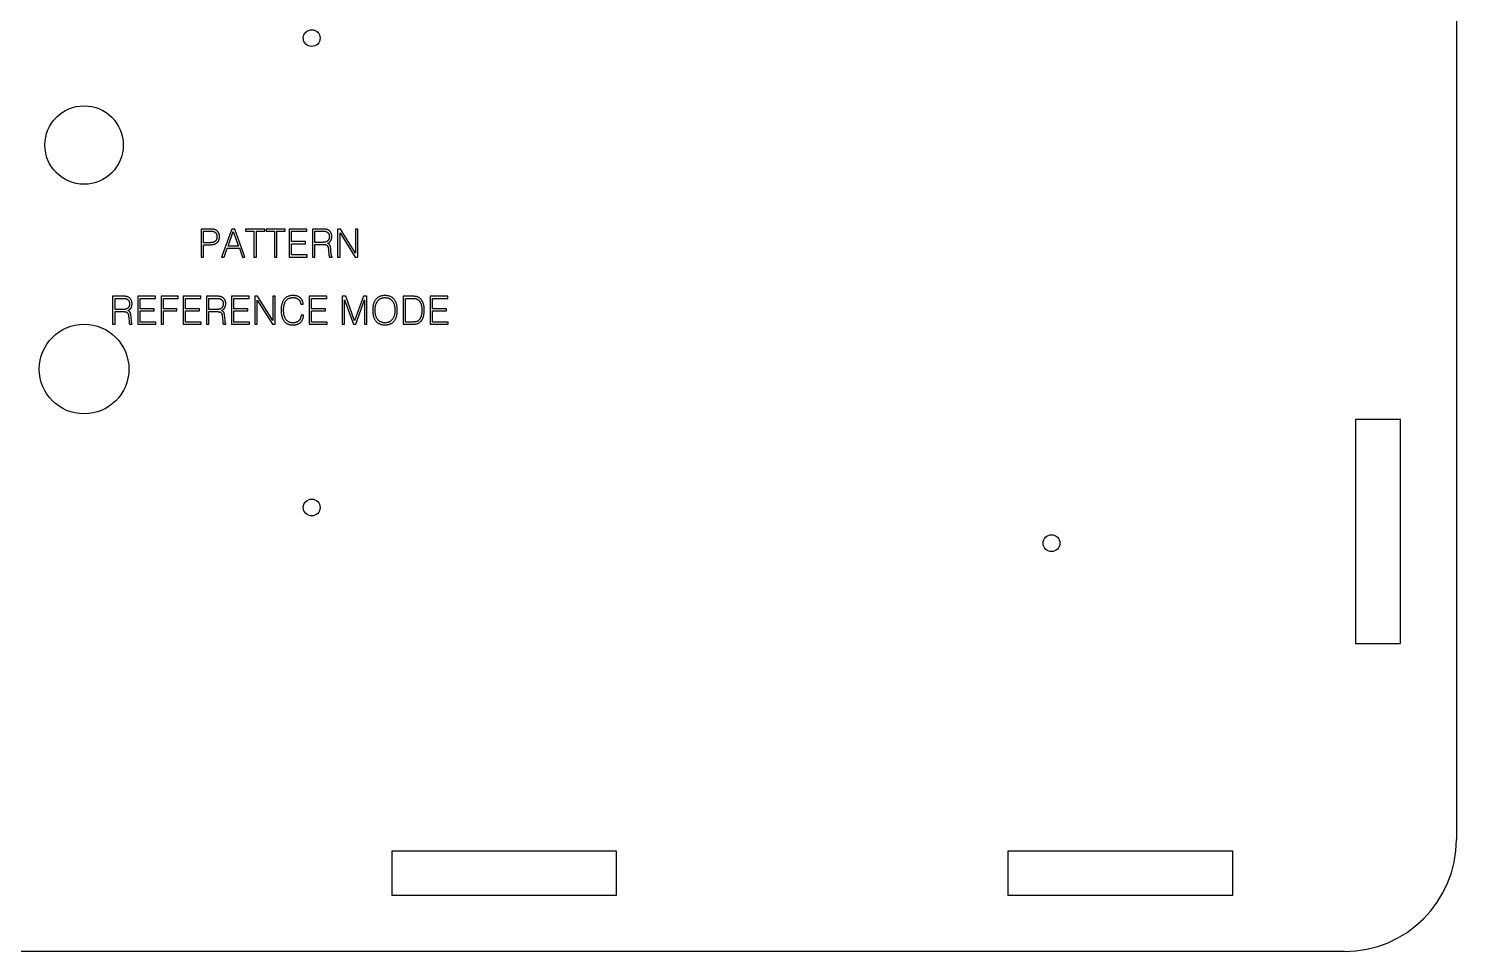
# Model space of a CAD drawing. Header units: millimetres. Extents: x 166 to 666, y 174 to 359.
# Drawn here: x 538.4 to 665.9, y 174.2 to 256.6 of the extents above; entities that cross this region are included whole.
import ezdxf

# ---------------------------------------------------------------- set-up
doc = ezdxf.new("R2010")
doc.units = ezdxf.units.MM

msp = doc.modelspace()

# ---------------------------------------------------------------- linework, layer by layer
at = {"color": 7, "linetype": 'Continuous', "lineweight": 25}
for p, q in [((665.87, 349.18), (665.87, 184.18)), ((554.66, 238.68), (553.82, 238.68)), ((553.82, 238.68), (553.82, 236.18)), ((554.04, 238.49), (554.66, 238.49)), ((554.04, 237.46), (554.04, 238.49)), ((556.56, 238.68), (555.65, 236.18)), ((556.22, 237.14), (556.69, 238.45)), ((556.82, 238.68), (556.56, 238.68)), ((556.69, 238.45), (557.15, 237.14)), ((557.73, 236.18), (556.82, 238.68)), ((559.51, 238.68), (557.78, 238.68)), ((557.78, 238.68), (557.78, 238.49)), ((557.78, 238.49), (558.53, 238.49)), ((558.53, 238.49), (558.53, 236.18)), ((558.75, 236.18), (558.75, 238.49)), ((558.75, 238.49), (559.51, 238.49)), ((559.51, 238.49), (559.51, 238.68)), ((561.33, 238.68), (559.61, 238.68)), ((559.61, 238.68), (559.61, 238.49)), ((559.61, 238.49), (560.36, 238.49)), ((560.36, 238.49), (560.36, 236.18)), ((560.58, 236.18), (560.58, 238.49)), ((560.58, 238.49), (561.33, 238.49)), ((561.33, 238.49), (561.33, 238.68)), ((563.25, 238.68), (561.68, 238.68)), ((561.68, 238.68), (561.68, 236.18)), ((561.89, 237.56), (561.89, 238.49)), ((561.89, 238.49), (563.25, 238.49)), ((563.25, 238.49), (563.25, 238.68)), ((564.56, 238.68), (563.76, 238.68)), ((563.76, 238.68), (563.76, 236.18)), ((563.98, 238.49), (564.61, 238.49)), ((563.98, 237.49), (563.98, 238.49)), ((566.25, 238.68), (566, 238.68)), ((566, 238.68), (566, 236.18)), ((567.61, 236.53), (566.25, 238.68)), ((567.82, 238.68), (567.61, 238.68)), ((567.61, 238.68), (567.61, 236.53)), ((567.82, 236.18), (567.82, 238.68)), ((554.56, 237.46), (554.04, 237.46)), ((554.04, 236.18), (554.04, 237.28)), ((554.04, 237.28), (554.55, 237.28)), ((557.15, 237.14), (556.22, 237.14)), ((563.13, 237.56), (561.89, 237.56)), ((561.89, 236.37), (561.89, 237.37)), ((561.89, 237.37), (563.13, 237.37)), ((563.13, 237.37), (563.13, 237.56)), ((564.62, 237.49), (563.98, 237.49)), ((563.98, 236.18), (563.98, 237.31)), ((563.98, 237.31), (564.69, 237.31)), ((566.22, 236.18), (566.22, 238.34)), ((566.22, 238.34), (567.58, 236.18)), ((553.82, 236.18), (554.04, 236.18)), ((555.65, 236.18), (555.88, 236.18)), ((555.88, 236.18), (556.15, 236.96)), ((556.15, 236.96), (557.23, 236.96)), ((557.23, 236.96), (557.5, 236.18)), ((557.5, 236.18), (557.73, 236.18)), ((558.53, 236.18), (558.75, 236.18)), ((560.36, 236.18), (560.58, 236.18)), ((561.68, 236.18), (563.29, 236.18)), ((563.29, 236.37), (561.89, 236.37)), ((563.29, 236.18), (563.29, 236.37)), ((563.76, 236.18), (563.98, 236.18)), ((565.19, 236.77), (565.21, 236.44)), ((565.27, 236.18), (565.5, 236.18)), ((565.43, 236.45), (565.4, 236.82)), ((565.5, 236.18), (565.5, 236.22)), ((566, 236.18), (566.22, 236.18)), ((567.58, 236.18), (567.82, 236.18)), ((546.73, 232.68), (545.92, 232.68)), ((545.92, 232.68), (545.92, 230.18)), ((546.14, 232.49), (546.77, 232.49)), ((546.14, 231.49), (546.14, 232.49)), ((549.74, 232.68), (548.17, 232.68)), ((548.17, 232.68), (548.17, 230.18)), ((548.38, 231.56), (548.38, 232.49)), ((548.38, 232.49), (549.74, 232.49)), ((549.74, 232.49), (549.74, 232.68)), ((551.77, 232.68), (550.25, 232.68)), ((550.25, 232.68), (550.25, 230.18)), ((550.47, 231.56), (550.47, 232.49)), ((550.47, 232.49), (551.77, 232.49)), ((551.77, 232.49), (551.77, 232.68)), ((553.78, 232.68), (552.2, 232.68)), ((552.2, 232.68), (552.2, 230.18)), ((552.42, 231.56), (552.42, 232.49)), ((552.42, 232.49), (553.78, 232.49)), ((553.78, 232.49), (553.78, 232.68)), ((555.09, 232.68), (554.29, 232.68)), ((554.29, 232.68), (554.29, 230.18)), ((554.51, 232.49), (555.14, 232.49)), ((554.51, 231.49), (554.51, 232.49)), ((558.11, 232.68), (556.53, 232.68)), ((556.53, 232.68), (556.53, 230.18)), ((556.75, 231.56), (556.75, 232.49)), ((556.75, 232.49), (558.11, 232.49)), ((558.11, 232.49), (558.11, 232.68)), ((558.86, 232.68), (558.61, 232.68)), ((558.61, 232.68), (558.61, 230.18)), ((558.83, 230.18), (558.83, 232.34)), ((558.83, 232.34), (560.19, 230.18)), ((560.22, 230.53), (558.86, 232.68)), ((560.44, 232.68), (560.22, 232.68)), ((560.22, 232.68), (560.22, 230.53)), ((560.44, 230.18), (560.44, 232.68)), ((565.03, 232.68), (563.45, 232.68)), ((563.45, 232.68), (563.45, 230.18)), ((563.67, 231.56), (563.67, 232.49)), ((563.67, 232.49), (565.03, 232.49)), ((565.03, 232.49), (565.03, 232.68)), ((566.72, 232.68), (566.4, 232.68)), ((566.4, 232.68), (566.4, 230.18)), ((566.62, 230.18), (566.62, 232.37)), ((566.62, 232.37), (567.41, 230.18)), ((567.51, 230.48), (566.72, 232.68)), ((568.3, 232.68), (567.51, 230.48)), ((567.62, 230.18), (568.39, 232.37)), ((568.61, 232.68), (568.3, 232.68)), ((568.39, 232.37), (568.39, 230.18)), ((568.61, 230.18), (568.61, 232.68)), ((571.85, 232.68), (571.85, 230.18)), ((572.58, 232.68), (571.85, 232.68)), ((572.07, 232.49), (572.51, 232.49)), ((572.07, 230.37), (572.07, 232.49)), ((575.83, 232.68), (574.26, 232.68)), ((574.26, 232.68), (574.26, 230.18)), ((574.47, 231.56), (574.47, 232.49)), ((574.47, 232.49), (575.83, 232.49)), ((575.83, 232.49), (575.83, 232.68)), ((546.79, 231.49), (546.14, 231.49)), ((546.14, 230.18), (546.14, 231.31)), ((546.14, 231.31), (546.85, 231.31)), ((547.35, 230.77), (547.38, 230.44)), ((547.59, 230.45), (547.56, 230.82)), ((549.62, 231.56), (548.38, 231.56)), ((548.38, 230.37), (548.38, 231.37)), ((548.38, 231.37), (549.62, 231.37)), ((549.62, 231.37), (549.62, 231.56)), ((551.65, 231.56), (550.47, 231.56)), ((550.47, 230.18), (550.47, 231.37)), ((550.47, 231.37), (551.65, 231.37)), ((551.65, 231.37), (551.65, 231.56)), ((553.66, 231.56), (552.42, 231.56)), ((552.42, 230.37), (552.42, 231.37)), ((552.42, 231.37), (553.66, 231.37)), ((553.66, 231.37), (553.66, 231.56)), ((555.15, 231.49), (554.51, 231.49)), ((554.51, 230.18), (554.51, 231.31)), ((554.51, 231.31), (555.22, 231.31)), ((555.72, 230.77), (555.74, 230.44)), ((555.96, 230.45), (555.93, 230.82)), ((557.99, 231.56), (556.75, 231.56)), ((556.75, 230.37), (556.75, 231.37)), ((556.75, 231.37), (557.99, 231.37)), ((557.99, 231.37), (557.99, 231.56)), ((562.72, 231.96), (562.94, 231.96)), ((562.97, 231), (562.75, 231)), ((564.91, 231.56), (563.67, 231.56)), ((563.67, 230.37), (563.67, 231.37)), ((563.67, 231.37), (564.91, 231.37)), ((564.91, 231.37), (564.91, 231.56)), ((575.71, 231.56), (574.47, 231.56)), ((574.47, 230.37), (574.47, 231.37)), ((574.47, 231.37), (575.71, 231.37)), ((575.71, 231.37), (575.71, 231.56)), ((545.92, 230.18), (546.14, 230.18)), ((547.43, 230.18), (547.67, 230.18)), ((547.67, 230.18), (547.67, 230.22)), ((548.17, 230.18), (549.78, 230.18)), ((549.78, 230.37), (548.38, 230.37)), ((549.78, 230.18), (549.78, 230.37)), ((550.25, 230.18), (550.47, 230.18)), ((552.2, 230.18), (553.82, 230.18)), ((553.82, 230.37), (552.42, 230.37)), ((553.82, 230.18), (553.82, 230.37)), ((554.29, 230.18), (554.51, 230.18)), ((555.8, 230.18), (556.03, 230.18)), ((556.03, 230.18), (556.03, 230.22)), ((556.53, 230.18), (558.15, 230.18)), ((558.15, 230.37), (556.75, 230.37)), ((558.15, 230.18), (558.15, 230.37)), ((558.61, 230.18), (558.83, 230.18)), ((560.19, 230.18), (560.44, 230.18)), ((563.45, 230.18), (565.07, 230.18)), ((565.07, 230.37), (563.67, 230.37)), ((565.07, 230.18), (565.07, 230.37)), ((566.4, 230.18), (566.62, 230.18)), ((567.41, 230.18), (567.62, 230.18)), ((568.39, 230.18), (568.61, 230.18)), ((571.85, 230.18), (572.51, 230.18)), ((572.54, 230.37), (572.07, 230.37)), ((574.26, 230.18), (575.87, 230.18)), ((575.87, 230.37), (574.47, 230.37)), ((575.87, 230.18), (575.87, 230.37)), ((660.87, 221.68), (656.87, 221.68)), ((656.87, 221.68), (656.87, 201.68)), ((660.87, 201.68), (660.87, 221.68)), ((656.87, 201.68), (660.87, 201.68)), ((570.87, 183.18), (590.87, 183.18)), ((570.87, 179.18), (570.87, 183.18)), ((590.87, 183.18), (590.87, 179.18)), ((625.87, 183.18), (645.87, 183.18)), ((625.87, 179.18), (625.87, 183.18)), ((645.87, 183.18), (645.87, 179.18)), ((590.87, 179.18), (570.87, 179.18)), ((645.87, 179.18), (625.87, 179.18)), ((655.87, 174.18), (175.87, 174.18))]:
    msp.add_line(p, q, dxfattribs=at)
for centre, radius in [((563.69, 255.73), 0.75), ((543.37, 246.18), 3.5), ((543.37, 226.18), 4), ((563.69, 213.82), 0.75), ((629.73, 210.64), 0.75)]:
    msp.add_circle(centre, radius, dxfattribs=at)
msp.add_arc((655.87, 184.18), 10, 270, 0, dxfattribs=at)
for points, knots in [([(555.45, 237.99), (555.45, 238.01), (555.45, 238.07), (555.44, 238.15), (555.43, 238.22), (555.4, 238.29), (555.38, 238.35), (555.34, 238.41), (555.3, 238.46), (555.26, 238.51), (555.2, 238.55), (555.14, 238.59), (555.08, 238.62), (555.01, 238.64), (554.93, 238.66), (554.85, 238.67), (554.76, 238.68), (554.69, 238.68), (554.66, 238.68)], [0, 0, 0, 0, 0.070174, 0.1358, 0.198057, 0.257247, 0.314465, 0.369336, 0.423456, 0.478034, 0.532736, 0.589527, 0.648566, 0.710901, 0.776723, 0.846513, 0.920714, 1, 1, 1, 1]), ([(554.66, 238.49), (554.68, 238.49), (554.73, 238.49), (554.79, 238.49), (554.85, 238.48), (554.91, 238.46), (554.96, 238.45), (555.01, 238.43), (555.05, 238.4), (555.09, 238.37), (555.13, 238.34), (555.15, 238.3), (555.18, 238.26), (555.2, 238.21), (555.22, 238.16), (555.23, 238.11), (555.23, 238.05), (555.23, 238.01), (555.23, 237.99)], [0, 0, 0, 0, 0.079413, 0.15453, 0.224551, 0.290572, 0.352802, 0.411422, 0.468124, 0.523037, 0.577174, 0.630942, 0.686379, 0.742751, 0.802124, 0.864074, 0.930209, 1, 1, 1, 1]), ([(564.91, 238.67), (564.88, 238.68), (564.83, 238.68), (564.74, 238.68), (564.66, 238.68), (564.59, 238.68), (564.56, 238.68)], [0, 0, 0, 0, 0.2303331, 0.47347, 0.7295341, 1, 1, 1, 1]), ([(564.61, 238.49), (564.64, 238.49), (564.68, 238.49), (564.75, 238.49), (564.82, 238.49), (564.86, 238.48), (564.88, 238.48)], [0, 0, 0, 0, 0.273905, 0.532987, 0.773793, 1, 1, 1, 1]), ([(564.88, 238.48), (564.9, 238.48), (564.94, 238.47), (564.99, 238.46), (565.04, 238.43), (565.07, 238.41), (565.08, 238.4)], [0, 0, 0, 0, 0.260721, 0.510781, 0.756741, 1, 1, 1, 1]), ([(565.19, 238.58), (565.17, 238.6), (565.13, 238.62), (565.06, 238.64), (564.98, 238.66), (564.93, 238.67), (564.91, 238.67)], [0, 0, 0, 0, 0.244304, 0.491302, 0.742305, 1, 1, 1, 1]), ([(565.08, 238.4), (565.1, 238.39), (565.13, 238.37), (565.16, 238.33), (565.19, 238.29), (565.22, 238.24), (565.24, 238.19), (565.25, 238.14), (565.26, 238.08), (565.26, 238.03), (565.27, 238.01)], [0, 0, 0, 0, 0.120821, 0.23863, 0.356248, 0.47429, 0.597187, 0.724363, 0.857806, 1, 1, 1, 1]), ([(565.48, 238.02), (565.48, 238.05), (565.48, 238.11), (565.47, 238.2), (565.44, 238.28), (565.41, 238.35), (565.37, 238.42), (565.32, 238.48), (565.26, 238.54), (565.21, 238.57), (565.19, 238.58)], [0, 0, 0, 0, 0.140589, 0.272118, 0.397995, 0.518626, 0.636531, 0.754823, 0.874877, 1, 1, 1, 1]), ([(554.55, 237.28), (554.59, 237.28), (554.66, 237.28), (554.76, 237.29), (554.86, 237.3), (554.95, 237.32), (555.03, 237.34), (555.1, 237.37), (555.17, 237.41), (555.23, 237.45), (555.28, 237.5), (555.33, 237.55), (555.37, 237.61), (555.4, 237.67), (555.42, 237.74), (555.44, 237.82), (555.45, 237.9), (555.45, 237.96), (555.45, 237.99)], [0, 0, 0, 0, 0.083036, 0.160934, 0.233971, 0.302477, 0.367223, 0.428108, 0.485964, 0.541467, 0.59538, 0.648534, 0.702116, 0.756349, 0.812731, 0.871655, 0.934147, 1, 1, 1, 1]), ([(555.23, 237.99), (555.23, 237.97), (555.23, 237.92), (555.22, 237.86), (555.21, 237.81), (555.19, 237.75), (555.17, 237.7), (555.14, 237.66), (555.11, 237.62), (555.07, 237.59), (555.02, 237.55), (554.97, 237.53), (554.92, 237.51), (554.86, 237.49), (554.79, 237.48), (554.72, 237.47), (554.64, 237.46), (554.59, 237.46), (554.56, 237.46)], [0, 0, 0, 0, 0.066424, 0.128692, 0.18791, 0.244116, 0.298705, 0.352105, 0.404953, 0.458478, 0.513582, 0.571145, 0.632125, 0.696598, 0.764806, 0.838479, 0.916753, 1, 1, 1, 1]), ([(565.27, 238.01), (565.27, 237.99), (565.26, 237.95), (565.26, 237.89), (565.24, 237.83), (565.23, 237.78), (565.21, 237.74), (565.18, 237.69), (565.15, 237.65), (565.11, 237.62), (565.06, 237.59), (565.02, 237.56), (564.96, 237.54), (564.91, 237.52), (564.84, 237.51), (564.77, 237.5), (564.7, 237.49), (564.65, 237.49), (564.62, 237.49)], [0, 0, 0, 0, 0.067651, 0.130948, 0.191055, 0.248354, 0.303408, 0.357335, 0.410635, 0.464471, 0.519434, 0.576646, 0.637274, 0.700776, 0.768332, 0.840803, 0.917584, 1, 1, 1, 1]), ([(564.69, 237.31), (564.71, 237.31), (564.76, 237.31), (564.82, 237.3), (564.88, 237.3), (564.93, 237.29), (564.98, 237.27), (565.02, 237.25), (565.06, 237.23), (565.07, 237.21), (565.08, 237.2)], [0, 0, 0, 0, 0.168858, 0.323626, 0.463846, 0.592559, 0.708068, 0.813117, 0.910103, 1, 1, 1, 1]), ([(565.08, 237.2), (565.09, 237.19), (565.11, 237.17), (565.13, 237.13), (565.14, 237.09), (565.16, 237.04), (565.17, 236.98), (565.18, 236.92), (565.18, 236.85), (565.19, 236.8), (565.19, 236.77)], [0, 0, 0, 0, 0.08565, 0.179872, 0.285023, 0.402147, 0.531771, 0.67474, 0.830346, 1, 1, 1, 1]), ([(565.1, 237.4), (565.12, 237.41), (565.15, 237.42), (565.19, 237.44), (565.23, 237.47), (565.27, 237.5), (565.3, 237.53), (565.33, 237.56), (565.36, 237.59), (565.39, 237.63), (565.41, 237.67), (565.43, 237.71), (565.45, 237.76), (565.46, 237.8), (565.47, 237.85), (565.48, 237.91), (565.48, 237.96), (565.48, 238), (565.48, 238.02)], [0, 0, 0, 0, 0.063664, 0.126029, 0.185706, 0.244847, 0.302546, 0.360072, 0.41785, 0.475506, 0.534763, 0.594283, 0.656168, 0.719927, 0.785893, 0.854462, 0.925713, 1, 1, 1, 1]), ([(565.34, 237.2), (565.33, 237.21), (565.32, 237.24), (565.3, 237.27), (565.28, 237.3), (565.25, 237.32), (565.22, 237.35), (565.19, 237.37), (565.15, 237.39), (565.12, 237.4), (565.1, 237.4)], [0, 0, 0, 0, 0.115423, 0.228946, 0.34534, 0.464308, 0.587592, 0.716761, 0.854597, 1, 1, 1, 1]), ([(565.4, 236.82), (565.4, 236.86), (565.39, 236.93), (565.38, 237.03), (565.36, 237.12), (565.34, 237.18), (565.34, 237.2)], [0, 0, 0, 0, 0.294456, 0.55923, 0.792775, 1, 1, 1, 1]), ([(565.21, 236.44), (565.22, 236.41), (565.22, 236.36), (565.23, 236.29), (565.25, 236.23), (565.26, 236.2), (565.27, 236.18)], [0, 0, 0, 0, 0.31949, 0.592067, 0.817781, 1, 1, 1, 1]), ([(565.5, 236.22), (565.5, 236.22), (565.49, 236.23), (565.48, 236.25), (565.47, 236.27), (565.45, 236.3), (565.45, 236.33), (565.44, 236.37), (565.43, 236.41), (565.43, 236.43), (565.43, 236.45)], [0, 0, 0, 0, 0.081455, 0.172832, 0.274046, 0.38924, 0.519145, 0.663801, 0.823266, 1, 1, 1, 1]), ([(547.07, 232.67), (547.05, 232.68), (546.99, 232.68), (546.91, 232.68), (546.82, 232.68), (546.76, 232.68), (546.73, 232.68)], [0, 0, 0, 0, 0.2303331, 0.47347, 0.7295341, 1, 1, 1, 1]), ([(546.77, 232.49), (546.8, 232.49), (546.85, 232.49), (546.92, 232.49), (546.98, 232.49), (547.02, 232.48), (547.04, 232.48)], [0, 0, 0, 0, 0.273905, 0.532987, 0.773793, 1, 1, 1, 1]), ([(547.43, 232.01), (547.43, 231.99), (547.43, 231.95), (547.42, 231.89), (547.41, 231.83), (547.39, 231.78), (547.37, 231.74), (547.34, 231.69), (547.31, 231.65), (547.27, 231.62), (547.23, 231.59), (547.18, 231.56), (547.13, 231.54), (547.07, 231.52), (547.01, 231.51), (546.94, 231.5), (546.86, 231.49), (546.81, 231.49), (546.79, 231.49)], [0, 0, 0, 0, 0.0676511, 0.1309483, 0.1910547, 0.248354, 0.3034078, 0.357335, 0.410635, 0.4644715, 0.519434, 0.5766455, 0.6372743, 0.7007762, 0.7683324, 0.8408031, 0.9175837, 1, 1, 1, 1]), ([(547.04, 232.48), (547.06, 232.48), (547.1, 232.47), (547.15, 232.46), (547.2, 232.43), (547.23, 232.41), (547.25, 232.4)], [0, 0, 0, 0, 0.2607215, 0.5107814, 0.7567413, 1, 1, 1, 1]), ([(547.35, 232.58), (547.33, 232.6), (547.29, 232.62), (547.22, 232.64), (547.15, 232.66), (547.1, 232.67), (547.07, 232.67)], [0, 0, 0, 0, 0.244304, 0.491302, 0.742305, 1, 1, 1, 1]), ([(547.25, 232.4), (547.26, 232.39), (547.29, 232.37), (547.33, 232.33), (547.36, 232.29), (547.38, 232.24), (547.4, 232.19), (547.42, 232.14), (547.43, 232.08), (547.43, 232.03), (547.43, 232.01)], [0, 0, 0, 0, 0.120821, 0.23863, 0.356248, 0.47429, 0.597187, 0.724363, 0.857806, 1, 1, 1, 1]), ([(547.27, 231.4), (547.28, 231.41), (547.31, 231.42), (547.35, 231.44), (547.4, 231.47), (547.43, 231.5), (547.47, 231.53), (547.5, 231.56), (547.53, 231.59), (547.55, 231.63), (547.57, 231.67), (547.59, 231.71), (547.61, 231.76), (547.62, 231.8), (547.63, 231.85), (547.64, 231.91), (547.65, 231.96), (547.65, 232), (547.65, 232.02)], [0, 0, 0, 0, 0.063664, 0.126029, 0.185706, 0.244847, 0.302546, 0.360072, 0.41785, 0.475506, 0.534763, 0.594283, 0.656168, 0.719927, 0.785893, 0.854462, 0.925713, 1, 1, 1, 1]), ([(547.65, 232.02), (547.65, 232.05), (547.64, 232.11), (547.63, 232.2), (547.61, 232.28), (547.57, 232.35), (547.53, 232.42), (547.48, 232.48), (547.42, 232.54), (547.38, 232.57), (547.35, 232.58)], [0, 0, 0, 0, 0.140589, 0.272118, 0.397995, 0.518626, 0.636531, 0.754823, 0.874877, 1, 1, 1, 1]), ([(555.44, 232.67), (555.41, 232.68), (555.36, 232.68), (555.27, 232.68), (555.18, 232.68), (555.12, 232.68), (555.09, 232.68)], [0, 0, 0, 0, 0.2303331, 0.47347, 0.7295341, 1, 1, 1, 1]), ([(555.14, 232.49), (555.16, 232.49), (555.21, 232.49), (555.28, 232.49), (555.35, 232.49), (555.39, 232.48), (555.41, 232.48)], [0, 0, 0, 0, 0.273905, 0.532987, 0.773793, 1, 1, 1, 1]), ([(555.79, 232.01), (555.79, 231.99), (555.79, 231.95), (555.79, 231.89), (555.77, 231.83), (555.76, 231.78), (555.73, 231.74), (555.71, 231.69), (555.67, 231.65), (555.64, 231.62), (555.59, 231.59), (555.55, 231.56), (555.49, 231.54), (555.43, 231.52), (555.37, 231.51), (555.3, 231.5), (555.23, 231.49), (555.18, 231.49), (555.15, 231.49)], [0, 0, 0, 0, 0.067651, 0.130948, 0.191055, 0.248354, 0.303408, 0.357335, 0.410635, 0.464471, 0.519434, 0.576646, 0.637274, 0.700776, 0.768332, 0.840803, 0.917584, 1, 1, 1, 1]), ([(555.41, 232.48), (555.43, 232.48), (555.46, 232.47), (555.52, 232.46), (555.57, 232.43), (555.6, 232.41), (555.61, 232.4)], [0, 0, 0, 0, 0.2607215, 0.5107814, 0.7567413, 1, 1, 1, 1]), ([(555.72, 232.58), (555.7, 232.6), (555.65, 232.62), (555.59, 232.64), (555.51, 232.66), (555.46, 232.67), (555.44, 232.67)], [0, 0, 0, 0, 0.244304, 0.491302, 0.742305, 1, 1, 1, 1]), ([(555.61, 232.4), (555.63, 232.39), (555.65, 232.37), (555.69, 232.33), (555.72, 232.29), (555.75, 232.24), (555.77, 232.19), (555.78, 232.14), (555.79, 232.08), (555.79, 232.03), (555.79, 232.01)], [0, 0, 0, 0, 0.120821, 0.23863, 0.356248, 0.47429, 0.597187, 0.724363, 0.857806, 1, 1, 1, 1]), ([(555.63, 231.4), (555.65, 231.41), (555.68, 231.42), (555.72, 231.44), (555.76, 231.47), (555.8, 231.5), (555.83, 231.53), (555.86, 231.56), (555.89, 231.59), (555.92, 231.63), (555.94, 231.67), (555.96, 231.71), (555.97, 231.76), (555.99, 231.8), (556, 231.85), (556.01, 231.91), (556.01, 231.96), (556.01, 232), (556.01, 232.02)], [0, 0, 0, 0, 0.0636644, 0.1260291, 0.1857062, 0.2448466, 0.3025459, 0.3600716, 0.4178503, 0.4755062, 0.5347628, 0.5942826, 0.6561676, 0.7199268, 0.7858932, 0.8544618, 0.9257131, 1, 1, 1, 1]), ([(556.01, 232.02), (556.01, 232.05), (556.01, 232.11), (556, 232.2), (555.97, 232.28), (555.94, 232.35), (555.9, 232.42), (555.85, 232.48), (555.79, 232.54), (555.74, 232.57), (555.72, 232.58)], [0, 0, 0, 0, 0.140589, 0.272118, 0.397995, 0.518626, 0.636531, 0.754823, 0.874877, 1, 1, 1, 1]), ([(562.01, 232.75), (561.96, 232.75), (561.88, 232.74), (561.77, 232.73), (561.66, 232.7), (561.56, 232.66), (561.46, 232.62), (561.38, 232.56), (561.3, 232.49), (561.23, 232.41), (561.17, 232.33), (561.11, 232.23), (561.07, 232.12), (561.03, 232), (561, 231.88), (560.97, 231.74), (560.96, 231.59), (560.96, 231.49), (560.95, 231.44)], [0, 0, 0, 0, 0.065644, 0.127361, 0.186476, 0.242854, 0.29759, 0.351685, 0.405244, 0.460025, 0.515897, 0.57388, 0.634951, 0.69946, 0.767705, 0.840532, 0.917795, 1, 1, 1, 1]), ([(561.17, 231.44), (561.17, 231.49), (561.18, 231.58), (561.19, 231.7), (561.2, 231.82), (561.23, 231.93), (561.26, 232.03), (561.29, 232.12), (561.34, 232.2), (561.38, 232.27), (561.44, 232.34), (561.5, 232.4), (561.57, 232.45), (561.64, 232.49), (561.72, 232.52), (561.81, 232.54), (561.9, 232.55), (561.97, 232.56), (562, 232.56)], [0, 0, 0, 0, 0.085031, 0.1649, 0.239837, 0.310187, 0.376029, 0.438318, 0.497242, 0.553291, 0.60773, 0.660651, 0.713297, 0.766687, 0.821, 0.877662, 0.937208, 1, 1, 1, 1]), ([(562, 232.56), (562.03, 232.56), (562.08, 232.56), (562.15, 232.55), (562.22, 232.54), (562.28, 232.52), (562.34, 232.5), (562.4, 232.47), (562.45, 232.44), (562.49, 232.41), (562.5, 232.4)], [0, 0, 0, 0, 0.143007, 0.278326, 0.408563, 0.53316, 0.654288, 0.771258, 0.886424, 1, 1, 1, 1]), ([(562.94, 231.96), (562.93, 231.99), (562.93, 232.05), (562.91, 232.14), (562.88, 232.22), (562.85, 232.3), (562.82, 232.37), (562.77, 232.43), (562.72, 232.49), (562.67, 232.54), (562.61, 232.59), (562.54, 232.63), (562.47, 232.66), (562.39, 232.69), (562.3, 232.72), (562.21, 232.73), (562.11, 232.74), (562.04, 232.75), (562.01, 232.75)], [0, 0, 0, 0, 0.068939, 0.133896, 0.196357, 0.255882, 0.313425, 0.370111, 0.425414, 0.481061, 0.537452, 0.595136, 0.654496, 0.717057, 0.78215, 0.850932, 0.923433, 1, 1, 1, 1]), ([(562.5, 232.4), (562.52, 232.39), (562.55, 232.36), (562.59, 232.32), (562.62, 232.27), (562.65, 232.21), (562.67, 232.16), (562.69, 232.09), (562.71, 232.03), (562.71, 231.98), (562.72, 231.96)], [0, 0, 0, 0, 0.118619, 0.236813, 0.355024, 0.476082, 0.599905, 0.727717, 0.860852, 1, 1, 1, 1]), ([(570.23, 232.75), (570.19, 232.75), (570.1, 232.74), (569.98, 232.72), (569.86, 232.7), (569.76, 232.66), (569.66, 232.61), (569.57, 232.56), (569.49, 232.49), (569.41, 232.41), (569.35, 232.32), (569.29, 232.22), (569.24, 232.12), (569.2, 232), (569.17, 231.87), (569.15, 231.73), (569.13, 231.59), (569.13, 231.49), (569.13, 231.43)], [0, 0, 0, 0, 0.067297, 0.130749, 0.190873, 0.248675, 0.304511, 0.358923, 0.413042, 0.467668, 0.523425, 0.581218, 0.641359, 0.705017, 0.772195, 0.843504, 0.919348, 1, 1, 1, 1]), ([(569.35, 231.43), (569.35, 231.48), (569.35, 231.57), (569.36, 231.69), (569.38, 231.81), (569.41, 231.92), (569.44, 232.02), (569.48, 232.11), (569.52, 232.19), (569.58, 232.27), (569.63, 232.34), (569.7, 232.39), (569.77, 232.44), (569.85, 232.48), (569.94, 232.52), (570.03, 232.54), (570.13, 232.55), (570.19, 232.56), (570.23, 232.56)], [0, 0, 0, 0, 0.083062, 0.161193, 0.234594, 0.303311, 0.368424, 0.429897, 0.48851, 0.544594, 0.599208, 0.652511, 0.706186, 0.76061, 0.816563, 0.874386, 0.935473, 1, 1, 1, 1]), ([(571.33, 231.43), (571.33, 231.49), (571.33, 231.59), (571.31, 231.73), (571.29, 231.87), (571.26, 232), (571.22, 232.12), (571.17, 232.22), (571.11, 232.32), (571.04, 232.41), (570.97, 232.49), (570.89, 232.56), (570.8, 232.61), (570.7, 232.66), (570.59, 232.7), (570.48, 232.72), (570.36, 232.74), (570.27, 232.75), (570.23, 232.75)], [0, 0, 0, 0, 0.080596, 0.156376, 0.227668, 0.295039, 0.358484, 0.418915, 0.476659, 0.532317, 0.587083, 0.641156, 0.695739, 0.751528, 0.809038, 0.869361, 0.93276, 1, 1, 1, 1]), ([(570.23, 232.56), (570.26, 232.56), (570.33, 232.55), (570.43, 232.54), (570.52, 232.52), (570.61, 232.48), (570.69, 232.44), (570.76, 232.39), (570.82, 232.34), (570.88, 232.27), (570.94, 232.2), (570.98, 232.11), (571.02, 232.02), (571.05, 231.92), (571.08, 231.81), (571.1, 231.69), (571.11, 231.57), (571.11, 231.48), (571.11, 231.43)], [0, 0, 0, 0, 0.0646202, 0.1254746, 0.1837202, 0.2395023, 0.2938938, 0.3474058, 0.4010103, 0.4554579, 0.5115466, 0.5699817, 0.6313871, 0.6965951, 0.7654748, 0.8390066, 0.9168684, 1, 1, 1, 1]), ([(572.51, 232.49), (572.55, 232.49), (572.62, 232.49), (572.71, 232.49), (572.8, 232.49), (572.86, 232.48), (572.89, 232.48)], [0, 0, 0, 0, 0.272537, 0.530632, 0.773021, 1, 1, 1, 1]), ([(572.98, 232.67), (572.95, 232.67), (572.88, 232.67), (572.79, 232.68), (572.69, 232.68), (572.62, 232.68), (572.58, 232.68)], [0, 0, 0, 0, 0.230187, 0.47386, 0.73003, 1, 1, 1, 1]), ([(572.89, 232.48), (572.92, 232.48), (572.97, 232.47), (573.04, 232.45), (573.11, 232.42), (573.15, 232.39), (573.17, 232.38)], [0, 0, 0, 0, 0.2652876, 0.518274, 0.7612203, 1, 1, 1, 1]), ([(573.29, 232.55), (573.26, 232.56), (573.22, 232.59), (573.14, 232.62), (573.06, 232.65), (573, 232.66), (572.98, 232.67)], [0, 0, 0, 0, 0.248665, 0.496032, 0.745292, 1, 1, 1, 1]), ([(573.17, 232.38), (573.18, 232.37), (573.21, 232.35), (573.25, 232.31), (573.29, 232.27), (573.32, 232.23), (573.35, 232.18), (573.38, 232.13), (573.41, 232.08), (573.43, 232.02), (573.45, 231.96), (573.47, 231.9), (573.49, 231.83), (573.5, 231.76), (573.51, 231.68), (573.51, 231.6), (573.52, 231.52), (573.52, 231.46), (573.52, 231.43)], [0, 0, 0, 0, 0.050351, 0.100899, 0.152067, 0.204242, 0.2577, 0.312478, 0.369094, 0.428038, 0.489289, 0.553484, 0.620227, 0.689702, 0.76213, 0.83809, 0.917181, 1, 1, 1, 1]), ([(573.74, 231.44), (573.74, 231.47), (573.74, 231.54), (573.73, 231.63), (573.72, 231.72), (573.71, 231.81), (573.69, 231.9), (573.67, 231.98), (573.65, 232.05), (573.62, 232.12), (573.59, 232.19), (573.56, 232.25), (573.52, 232.31), (573.48, 232.37), (573.44, 232.42), (573.39, 232.47), (573.34, 232.51), (573.31, 232.54), (573.29, 232.55)], [0, 0, 0, 0, 0.079914, 0.156743, 0.230563, 0.301589, 0.369851, 0.435574, 0.49856, 0.559784, 0.61893, 0.676032, 0.732077, 0.786681, 0.840241, 0.893894, 0.946843, 1, 1, 1, 1]), ([(546.85, 231.31), (546.88, 231.31), (546.92, 231.31), (546.99, 231.3), (547.04, 231.3), (547.1, 231.29), (547.14, 231.27), (547.18, 231.25), (547.22, 231.23), (547.24, 231.21), (547.25, 231.2)], [0, 0, 0, 0, 0.168858, 0.323626, 0.463846, 0.592559, 0.708068, 0.813117, 0.910103, 1, 1, 1, 1]), ([(547.25, 231.2), (547.25, 231.19), (547.27, 231.17), (547.29, 231.13), (547.31, 231.09), (547.32, 231.04), (547.33, 230.98), (547.34, 230.92), (547.35, 230.85), (547.35, 230.8), (547.35, 230.77)], [0, 0, 0, 0, 0.0856504, 0.1798721, 0.2850234, 0.4021467, 0.5317715, 0.6747405, 0.8303461, 1, 1, 1, 1]), ([(547.5, 231.2), (547.49, 231.21), (547.48, 231.24), (547.47, 231.27), (547.44, 231.3), (547.42, 231.32), (547.38, 231.35), (547.35, 231.37), (547.31, 231.39), (547.28, 231.4), (547.27, 231.4)], [0, 0, 0, 0, 0.115423, 0.228946, 0.34534, 0.464308, 0.587592, 0.716761, 0.854597, 1, 1, 1, 1]), ([(547.56, 230.82), (547.56, 230.86), (547.56, 230.93), (547.54, 231.03), (547.53, 231.12), (547.51, 231.18), (547.5, 231.2)], [0, 0, 0, 0, 0.2944557, 0.5592303, 0.792775, 1, 1, 1, 1]), ([(555.22, 231.31), (555.24, 231.31), (555.29, 231.31), (555.35, 231.3), (555.41, 231.3), (555.46, 231.29), (555.51, 231.27), (555.55, 231.25), (555.58, 231.23), (555.6, 231.21), (555.61, 231.2)], [0, 0, 0, 0, 0.168858, 0.323626, 0.463846, 0.592559, 0.708068, 0.813117, 0.910103, 1, 1, 1, 1]), ([(555.61, 231.2), (555.62, 231.19), (555.64, 231.17), (555.66, 231.13), (555.67, 231.09), (555.69, 231.04), (555.7, 230.98), (555.71, 230.92), (555.71, 230.85), (555.72, 230.8), (555.72, 230.77)], [0, 0, 0, 0, 0.0856504, 0.1798721, 0.2850234, 0.4021467, 0.5317715, 0.6747405, 0.8303461, 1, 1, 1, 1]), ([(555.86, 231.2), (555.86, 231.21), (555.85, 231.24), (555.83, 231.27), (555.81, 231.3), (555.78, 231.32), (555.75, 231.35), (555.71, 231.37), (555.67, 231.39), (555.65, 231.4), (555.63, 231.4)], [0, 0, 0, 0, 0.115423, 0.228946, 0.34534, 0.464308, 0.587592, 0.716761, 0.854597, 1, 1, 1, 1]), ([(555.93, 230.82), (555.92, 230.86), (555.92, 230.93), (555.91, 231.03), (555.89, 231.12), (555.87, 231.18), (555.86, 231.2)], [0, 0, 0, 0, 0.2944557, 0.5592303, 0.792775, 1, 1, 1, 1]), ([(560.95, 231.44), (560.96, 231.39), (560.96, 231.29), (560.97, 231.14), (561, 231), (561.03, 230.87), (561.06, 230.75), (561.11, 230.65), (561.16, 230.55), (561.23, 230.46), (561.3, 230.38), (561.37, 230.31), (561.46, 230.25), (561.56, 230.21), (561.66, 230.17), (561.77, 230.14), (561.88, 230.12), (561.97, 230.12), (562.01, 230.12)], [0, 0, 0, 0, 0.082423, 0.159658, 0.232509, 0.301056, 0.365627, 0.426525, 0.484802, 0.540724, 0.595329, 0.649066, 0.702725, 0.75756, 0.813893, 0.872925, 0.934523, 1, 1, 1, 1]), ([(562.01, 230.31), (561.98, 230.31), (561.92, 230.31), (561.82, 230.33), (561.73, 230.35), (561.65, 230.38), (561.58, 230.42), (561.51, 230.47), (561.44, 230.53), (561.39, 230.6), (561.34, 230.67), (561.3, 230.76), (561.26, 230.85), (561.23, 230.95), (561.21, 231.06), (561.19, 231.18), (561.18, 231.31), (561.17, 231.4), (561.17, 231.44)], [0, 0, 0, 0, 0.062372, 0.121593, 0.17822, 0.23244, 0.285366, 0.338263, 0.391188, 0.445402, 0.501737, 0.560523, 0.623169, 0.689205, 0.759674, 0.834694, 0.91482, 1, 1, 1, 1]), ([(562.01, 230.12), (562.04, 230.12), (562.11, 230.12), (562.22, 230.13), (562.31, 230.15), (562.4, 230.18), (562.48, 230.21), (562.56, 230.25), (562.63, 230.29), (562.69, 230.34), (562.75, 230.4), (562.8, 230.47), (562.85, 230.54), (562.88, 230.62), (562.92, 230.7), (562.94, 230.8), (562.96, 230.89), (562.97, 230.96), (562.97, 231)], [0, 0, 0, 0, 0.073665, 0.143248, 0.209499, 0.27245, 0.33258, 0.390743, 0.447419, 0.503385, 0.55929, 0.615365, 0.673013, 0.732555, 0.794405, 0.859518, 0.927916, 1, 1, 1, 1]), ([(562.75, 231), (562.75, 230.97), (562.74, 230.92), (562.72, 230.84), (562.7, 230.77), (562.68, 230.7), (562.65, 230.64), (562.62, 230.58), (562.58, 230.53), (562.53, 230.49), (562.48, 230.44), (562.43, 230.41), (562.37, 230.38), (562.31, 230.35), (562.24, 230.34), (562.17, 230.32), (562.09, 230.31), (562.04, 230.31), (562.01, 230.31)], [0, 0, 0, 0, 0.073461, 0.143115, 0.209159, 0.272085, 0.332249, 0.390651, 0.447657, 0.50355, 0.559028, 0.615669, 0.673255, 0.732861, 0.79482, 0.859598, 0.927991, 1, 1, 1, 1]), ([(569.13, 231.43), (569.13, 231.38), (569.13, 231.28), (569.15, 231.13), (569.17, 231), (569.2, 230.87), (569.24, 230.75), (569.29, 230.64), (569.35, 230.55), (569.41, 230.46), (569.49, 230.38), (569.57, 230.31), (569.66, 230.26), (569.76, 230.21), (569.86, 230.17), (569.98, 230.14), (570.1, 230.13), (570.19, 230.12), (570.23, 230.12)], [0, 0, 0, 0, 0.080408, 0.156264, 0.227584, 0.294773, 0.358198, 0.418584, 0.476164, 0.53193, 0.586565, 0.640857, 0.695278, 0.751123, 0.809019, 0.869214, 0.932677, 1, 1, 1, 1]), ([(570.23, 230.31), (570.19, 230.31), (570.13, 230.31), (570.03, 230.33), (569.94, 230.35), (569.85, 230.38), (569.77, 230.42), (569.7, 230.47), (569.63, 230.53), (569.58, 230.6), (569.52, 230.67), (569.48, 230.76), (569.44, 230.85), (569.41, 230.95), (569.38, 231.06), (569.36, 231.18), (569.35, 231.3), (569.35, 231.39), (569.35, 231.43)], [0, 0, 0, 0, 0.064425, 0.125386, 0.183134, 0.239015, 0.293226, 0.346832, 0.400066, 0.454609, 0.51062, 0.569157, 0.630835, 0.695864, 0.765094, 0.838399, 0.916737, 1, 1, 1, 1]), ([(570.23, 230.12), (570.27, 230.12), (570.36, 230.13), (570.48, 230.14), (570.59, 230.17), (570.7, 230.21), (570.8, 230.26), (570.89, 230.31), (570.97, 230.38), (571.05, 230.46), (571.11, 230.55), (571.17, 230.64), (571.22, 230.75), (571.26, 230.87), (571.29, 231), (571.31, 231.13), (571.33, 231.28), (571.33, 231.38), (571.33, 231.43)], [0, 0, 0, 0, 0.067292, 0.130725, 0.191142, 0.248769, 0.304476, 0.359227, 0.41333, 0.467939, 0.523833, 0.581608, 0.641838, 0.705561, 0.772718, 0.843796, 0.919617, 1, 1, 1, 1]), ([(571.11, 231.43), (571.11, 231.39), (571.11, 231.3), (571.1, 231.18), (571.08, 231.06), (571.05, 230.95), (571.02, 230.85), (570.98, 230.76), (570.94, 230.67), (570.88, 230.6), (570.82, 230.53), (570.76, 230.47), (570.69, 230.42), (570.61, 230.38), (570.52, 230.35), (570.43, 230.33), (570.33, 230.31), (570.26, 230.31), (570.23, 230.31)], [0, 0, 0, 0, 0.083126, 0.161289, 0.234511, 0.303686, 0.368596, 0.429997, 0.488428, 0.544513, 0.598957, 0.65276, 0.706095, 0.760623, 0.816293, 0.874534, 0.935384, 1, 1, 1, 1]), ([(573.52, 231.43), (573.52, 231.4), (573.52, 231.34), (573.51, 231.26), (573.51, 231.17), (573.5, 231.1), (573.48, 231.02), (573.47, 230.95), (573.45, 230.89), (573.43, 230.82), (573.4, 230.77), (573.38, 230.71), (573.35, 230.66), (573.31, 230.61), (573.28, 230.57), (573.24, 230.53), (573.2, 230.5), (573.17, 230.48), (573.15, 230.47)], [0, 0, 0, 0, 0.083287, 0.163392, 0.239544, 0.312713, 0.382621, 0.44933, 0.513234, 0.574292, 0.632875, 0.689466, 0.74372, 0.796774, 0.848599, 0.899589, 0.949803, 1, 1, 1, 1]), ([(573.23, 230.29), (573.25, 230.3), (573.29, 230.33), (573.35, 230.37), (573.4, 230.42), (573.45, 230.47), (573.5, 230.52), (573.54, 230.58), (573.58, 230.65), (573.61, 230.72), (573.64, 230.79), (573.67, 230.87), (573.69, 230.95), (573.7, 231.04), (573.72, 231.13), (573.73, 231.23), (573.74, 231.33), (573.74, 231.4), (573.74, 231.44)], [0, 0, 0, 0, 0.053939, 0.10726, 0.160887, 0.21468, 0.269026, 0.324299, 0.381046, 0.439728, 0.500319, 0.563098, 0.628407, 0.69665, 0.767431, 0.841639, 0.919354, 1, 1, 1, 1]), ([(547.38, 230.44), (547.38, 230.41), (547.39, 230.36), (547.4, 230.29), (547.41, 230.23), (547.43, 230.2), (547.43, 230.18)], [0, 0, 0, 0, 0.31949, 0.592067, 0.817781, 1, 1, 1, 1]), ([(547.67, 230.22), (547.66, 230.22), (547.65, 230.23), (547.64, 230.25), (547.63, 230.27), (547.62, 230.3), (547.61, 230.33), (547.6, 230.37), (547.6, 230.41), (547.59, 230.43), (547.59, 230.45)], [0, 0, 0, 0, 0.081455, 0.172832, 0.274046, 0.38924, 0.519145, 0.663801, 0.823266, 1, 1, 1, 1]), ([(555.74, 230.44), (555.75, 230.41), (555.75, 230.36), (555.76, 230.29), (555.78, 230.23), (555.79, 230.2), (555.8, 230.18)], [0, 0, 0, 0, 0.31949, 0.592067, 0.817781, 1, 1, 1, 1]), ([(556.03, 230.22), (556.03, 230.22), (556.02, 230.23), (556, 230.25), (555.99, 230.27), (555.98, 230.3), (555.98, 230.33), (555.97, 230.37), (555.96, 230.41), (555.96, 230.43), (555.96, 230.45)], [0, 0, 0, 0, 0.081455, 0.172832, 0.274046, 0.38924, 0.519145, 0.663801, 0.823266, 1, 1, 1, 1]), ([(572.51, 230.18), (572.55, 230.18), (572.62, 230.18), (572.73, 230.19), (572.83, 230.19), (572.9, 230.2), (572.93, 230.2)], [0, 0, 0, 0, 0.274913, 0.531857, 0.7747, 1, 1, 1, 1]), ([(572.89, 230.39), (572.87, 230.39), (572.81, 230.38), (572.73, 230.38), (572.63, 230.37), (572.57, 230.37), (572.54, 230.37)], [0, 0, 0, 0, 0.22302, 0.465326, 0.722827, 1, 1, 1, 1]), ([(573.15, 230.47), (573.13, 230.46), (573.09, 230.44), (573.03, 230.42), (572.96, 230.4), (572.92, 230.39), (572.89, 230.39)], [0, 0, 0, 0, 0.23313, 0.474385, 0.730379, 1, 1, 1, 1]), ([(572.93, 230.2), (572.96, 230.21), (573.01, 230.21), (573.09, 230.23), (573.16, 230.26), (573.21, 230.28), (573.23, 230.29)], [0, 0, 0, 0, 0.26838, 0.521776, 0.765197, 1, 1, 1, 1])]:
    msp.add_open_spline(points, degree=3, knots=knots, dxfattribs=at)

doc.saveas('drawing.dxf')
